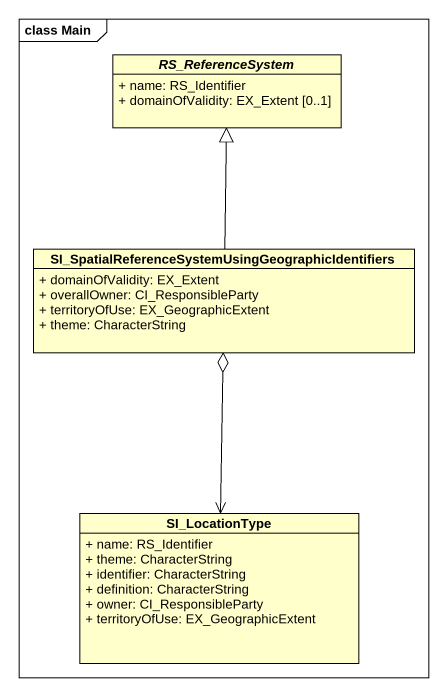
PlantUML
@startuml
mainframe class Main
hide circle
hide empty members
skinparam classAttributeIconSize 0
abstract class RS_ReferenceSystem {
  + name: RS_Identifier
  + domainOfValidity: EX_Extent [0..1]
}
class "SI_SpatialReferenceSystemUsingGeographicIdentifiers" as SI_SpatialReferenceSystemUsi {
  + domainOfValidity: EX_Extent
  + overallOwner: CI_ResponsibleParty
  + territoryOfUse: EX_GeographicExtent
  + theme: CharacterString
}
class SI_LocationType {
  + name: RS_Identifier
  + theme: CharacterString
  + identifier: CharacterString
  + definition: CharacterString
  + owner: CI_ResponsibleParty
  + territoryOfUse: EX_GeographicExtent
}
SI_SpatialReferenceSystemUsi -up-|> RS_ReferenceSystem
SI_LocationType <-up-o SI_SpatialReferenceSystemUsi
@enduml
